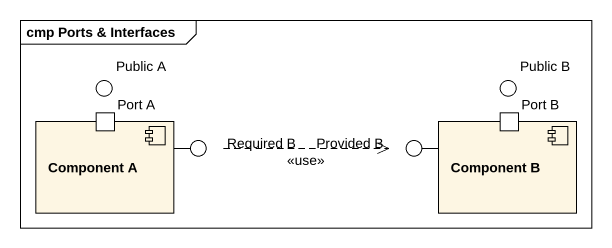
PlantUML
@startuml
mainframe cmp Ports & Interfaces
() "Public A" as Public_A
() "Public B" as Public_B
component "Component A" as Component_A {
  port "Port A" as Port_A <<REST>>
}
component "Component B" as Component_B {
  port "Port B" as Port_B <<REST>>
}
() "Required B" as Required_B
() "Provided B" as Provided_B
Component_A -right- Required_B
Component_B -left- Provided_B
Required_B .right.> Provided_B : <<use>>
@enduml
